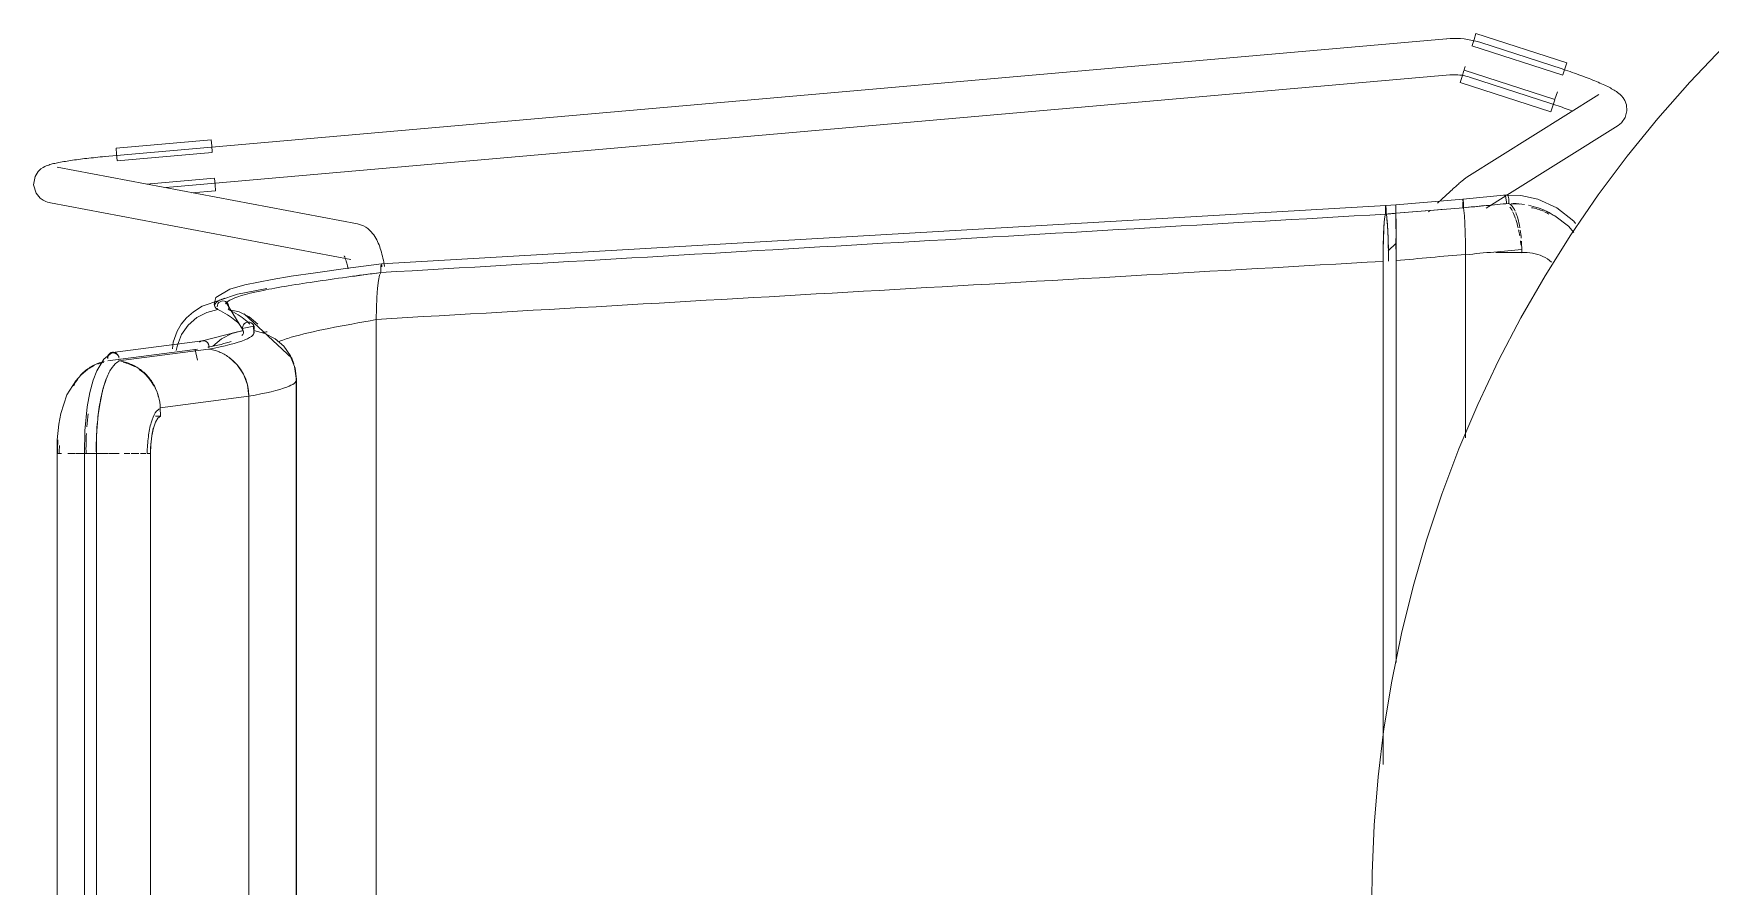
# Model space of a CAD drawing. Header units: millimetres. Extents: x 155927 to 317870, y -36033 to 97293.
# Drawn here: x 179657 to 180211, y 12310 to 12592 of the extents above; entities that cross this region are included whole.
import ezdxf

# ---------------------------------------------------------------- set-up
doc = ezdxf.new("R2010")
doc.units = ezdxf.units.MM
doc.header["$MEASUREMENT"] = 0
doc.layers.add('I-FURN', color=8, linetype='CONTINUOUS', lineweight=9)

msp = doc.modelspace()

# ---------------------------------------------------------------- linework, layer by layer
at = {"layer": 'I-FURN'}
for p, q in [((180133.13, 12590.31), (180133.76, 12592.26)), ((180133.76, 12592.26), (180163.76, 12582.57)), ((180124.07, 12590.54), (179680.75, 12551.6)), ((180124.12, 12590.55), (180124.07, 12590.55)), ((180125.26, 12590.63), (180124.12, 12590.55)), ((180126.4, 12590.66), (180125.26, 12590.63)), ((180127.54, 12590.64), (180126.4, 12590.66)), ((180128.68, 12590.58), (180127.54, 12590.64)), ((180129.82, 12590.47), (180128.68, 12590.58)), ((180130.95, 12590.32), (180129.82, 12590.47)), ((180132.08, 12590.12), (180130.95, 12590.32)), ((180133.19, 12589.88), (180132.08, 12590.12)), ((180132.45, 12588.22), (180162.46, 12578.53)), ((180132.49, 12588.34), (180133.13, 12590.31)), ((180134.3, 12589.59), (180133.19, 12589.88)), ((180135.39, 12589.26), (180134.3, 12589.59)), ((180162.21, 12580.55), (180135.39, 12589.26)), ((180215.44, 12587.76), (180204.4, 12576.18)), ((180129.17, 12578.06), (180129.81, 12580.03)), ((180159.85, 12570.46), (180129.85, 12580.15)), ((180129.88, 12580.25), (180130.25, 12581.41)), ((180162.66, 12580.4), (180162.21, 12580.55)), ((180163.13, 12580.62), (180162.5, 12578.65)), ((180163.4, 12580.15), (180162.66, 12580.4)), ((180163.76, 12582.57), (180163.13, 12580.62)), ((180164.14, 12579.91), (180163.4, 12580.15)), ((179700.77, 12541.31), (180125.12, 12578.59)), ((180125.12, 12578.59), (180125.78, 12578.64)), ((180125.78, 12578.64), (180126.45, 12578.66)), ((180126.45, 12578.66), (180127.11, 12578.65)), ((180127.11, 12578.65), (180127.77, 12578.61)), ((180127.77, 12578.61), (180128.43, 12578.55)), ((180128.43, 12578.55), (180129.09, 12578.47)), ((180128.54, 12576.11), (180129.17, 12578.06)), ((180128.54, 12576.11), (180158.55, 12566.42)), ((180129.09, 12578.47), (180129.74, 12578.35)), ((180129.74, 12578.35), (180130.38, 12578.21)), ((180130.38, 12578.21), (180131.03, 12578.05)), ((180131.03, 12578.05), (180131.66, 12577.86)), ((180131.66, 12577.86), (180131.68, 12577.85)), ((180131.68, 12577.85), (180158.5, 12569.14)), ((180164.87, 12579.66), (180164.14, 12579.91)), ((180165.6, 12579.41), (180164.87, 12579.66)), ((180166.32, 12579.16), (180165.6, 12579.41)), ((180167.04, 12578.9), (180166.32, 12579.16)), ((180167.75, 12578.65), (180167.04, 12578.9)), ((180168.44, 12578.39), (180167.75, 12578.65)), ((180169.13, 12578.14), (180168.44, 12578.39)), ((180169.81, 12577.88), (180169.13, 12578.14)), ((180170.48, 12577.63), (180169.81, 12577.88)), ((180171.13, 12577.38), (180170.48, 12577.63)), ((180171.77, 12577.12), (180171.13, 12577.38)), ((180172.4, 12576.87), (180171.77, 12577.12)), ((180173.01, 12576.62), (180172.4, 12576.87)), ((180173.6, 12576.38), (180173.01, 12576.62)), ((180174.18, 12576.13), (180173.6, 12576.38)), ((180174.74, 12575.89), (180174.18, 12576.13)), ((180175.29, 12575.65), (180174.74, 12575.89)), ((180175.81, 12575.41), (180175.29, 12575.65)), ((180176.32, 12575.18), (180175.81, 12575.41)), ((180176.82, 12574.94), (180176.32, 12575.18)), ((180177.29, 12574.71), (180176.82, 12574.94)), ((180177.75, 12574.48), (180177.29, 12574.71)), ((180178.19, 12574.26), (180177.75, 12574.48)), ((180204.4, 12576.18), (180193.83, 12564.17)), ((180174.36, 12572.06), (180130.78, 12544.75)), ((180158.83, 12569.03), (180158.5, 12569.14)), ((180159.52, 12568.8), (180158.83, 12569.03)), ((180159.81, 12570.34), (180159.18, 12568.37)), ((180159.88, 12570.56), (180160.68, 12573.04)), ((180178.61, 12574.03), (180178.19, 12574.26)), ((180179.02, 12573.8), (180178.61, 12574.03)), ((180179.42, 12573.56), (180179.02, 12573.8)), ((180179.81, 12573.32), (180179.42, 12573.56)), ((180180.2, 12573.06), (180179.81, 12573.32)), ((180180.59, 12572.78), (180180.2, 12573.06)), ((180180.99, 12572.47), (180180.59, 12572.78)), ((180181.42, 12572.1), (180180.99, 12572.47)), ((180181.88, 12571.64), (180181.42, 12572.1)), ((180182.4, 12571.01), (180181.88, 12571.64)), ((180182.97, 12570.1), (180182.4, 12571.01)), ((180183.49, 12568.72), (180182.97, 12570.1)), ((180159.18, 12568.37), (180158.55, 12566.42)), ((180160.21, 12568.57), (180159.52, 12568.8)), ((180160.89, 12568.34), (180160.21, 12568.57)), ((180161.57, 12568.1), (180160.89, 12568.34)), ((180162.25, 12567.87), (180161.57, 12568.1)), ((180162.91, 12567.63), (180162.25, 12567.87)), ((180163.57, 12567.4), (180162.91, 12567.63)), ((180164.22, 12567.16), (180163.57, 12567.4)), ((180164.85, 12566.93), (180164.22, 12567.16)), ((180165.48, 12566.69), (180164.85, 12566.93)), ((180181.85, 12562.78), (180183.08, 12564.51)), ((180183.08, 12564.51), (180183.67, 12566.74)), ((180183.67, 12566.74), (180183.49, 12568.72)), ((180193.83, 12564.17), (180183.75, 12551.75)), ((180143.97, 12538.86), (180180.73, 12561.89)), ((180181.85, 12562.78), (180180.73, 12561.89)), ((179684.36, 12554.41), (179715.77, 12557.17)), ((179684.54, 12552.37), (179684.36, 12554.41)), ((179684.72, 12550.3), (179684.54, 12552.37)), ((179684.73, 12550.18), (179716.14, 12552.94)), ((179715.77, 12557.17), (179715.95, 12555.13)), ((179715.95, 12555.13), (179716.13, 12553.06)), ((179658.6, 12546.63), (179659.51, 12547.49)), ((179659.51, 12547.49), (179660.21, 12547.96)), ((179660.21, 12547.96), (179660.77, 12548.27)), ((179660.77, 12548.27), (179661.25, 12548.48)), ((179661.25, 12548.48), (179661.68, 12548.65)), ((179661.68, 12548.65), (179662.08, 12548.79)), ((179662.08, 12548.79), (179662.48, 12548.92)), ((179662.48, 12548.92), (179662.87, 12549.03)), ((179662.87, 12549.03), (179663.27, 12549.14)), ((179663.27, 12549.14), (179663.69, 12549.25)), ((179663.69, 12549.25), (179664.11, 12549.35)), ((179664.11, 12549.35), (179664.56, 12549.44)), ((179664.56, 12549.44), (179665.02, 12549.54)), ((179764.19, 12529.3), (179664.9, 12548.12)), ((179665.02, 12549.54), (179665.49, 12549.64)), ((179665.49, 12549.64), (179665.99, 12549.73)), ((179665.99, 12549.73), (179666.5, 12549.83)), ((179666.5, 12549.83), (179667.04, 12549.92)), ((179667.04, 12549.92), (179667.59, 12550.01)), ((179667.59, 12550.01), (179668.16, 12550.1)), ((179668.16, 12550.1), (179668.74, 12550.2)), ((179668.74, 12550.2), (179669.35, 12550.29)), ((179669.35, 12550.29), (179669.97, 12550.38)), ((179669.97, 12550.38), (179670.6, 12550.47)), ((179670.6, 12550.47), (179671.25, 12550.56)), ((179671.25, 12550.56), (179671.91, 12550.64)), ((179671.91, 12550.64), (179672.59, 12550.73)), ((179672.59, 12550.73), (179673.28, 12550.82)), ((179673.28, 12550.82), (179673.97, 12550.9)), ((179673.97, 12550.9), (179674.68, 12550.98)), ((179674.68, 12550.98), (179675.4, 12551.07)), ((179675.4, 12551.07), (179676.13, 12551.15)), ((179676.13, 12551.15), (179676.86, 12551.22)), ((179676.86, 12551.22), (179677.6, 12551.3)), ((179677.6, 12551.3), (179678.34, 12551.37)), ((179678.34, 12551.37), (179679.09, 12551.45)), ((179679.09, 12551.45), (179679.84, 12551.52)), ((179679.84, 12551.52), (179680.59, 12551.58)), ((179680.59, 12551.58), (179680.75, 12551.6)), ((180183.75, 12551.75), (180174.18, 12538.93)), ((179657.08, 12542.22), (179657.56, 12544.98)), ((179657.91, 12539.47), (179657.08, 12542.22)), ((179657.56, 12544.98), (179658.6, 12546.63)), ((179716.88, 12544.49), (179694.4, 12542.52)), ((179716.89, 12544.37), (179717.08, 12542.3)), ((179717.08, 12542.3), (179717.26, 12540.26)), ((180126.64, 12541.31), (180126.27, 12540.98)), ((180126.99, 12541.63), (180126.64, 12541.31)), ((180127.33, 12541.93), (180126.99, 12541.63)), ((180127.65, 12542.22), (180127.33, 12541.93)), ((180127.96, 12542.49), (180127.65, 12542.22)), ((180128.25, 12542.75), (180127.96, 12542.49)), ((180128.53, 12542.99), (180128.25, 12542.75)), ((180128.8, 12543.22), (180128.53, 12542.99)), ((180129.05, 12543.44), (180128.8, 12543.22)), ((180129.29, 12543.64), (180129.05, 12543.44)), ((180129.52, 12543.83), (180129.29, 12543.64)), ((180129.74, 12544.01), (180129.52, 12543.83)), ((180129.97, 12544.18), (180129.74, 12544.01)), ((180130.2, 12544.35), (180129.97, 12544.18)), ((180130.45, 12544.54), (180130.2, 12544.35)), ((180130.78, 12544.75), (180130.45, 12544.54)), ((179657.91, 12539.47), (179659.23, 12537.89)), ((179659.23, 12537.89), (179660.31, 12537.14)), ((179660.31, 12537.14), (179661.12, 12536.77)), ((179661.12, 12536.77), (179661.74, 12536.55)), ((179661.74, 12536.55), (179662.25, 12536.42)), ((179662.25, 12536.42), (179662.67, 12536.33)), ((179662.67, 12536.33), (179761.96, 12517.51)), ((179709.36, 12539.57), (179717.26, 12540.26)), ((180107.31, 12535.67), (180103.95, 12535.41)), ((180107.31, 12535.68), (180129.51, 12537.5)), ((180107.31, 12535.61), (180107.31, 12535.68)), ((180107.31, 12535.68), (180107.31, 12535.61)), ((180107.31, 12535.6), (180107.31, 12535.67)), ((180107.31, 12535.67), (180107.31, 12535.61)), ((180121.52, 12536.59), (180121.04, 12536.13)), ((180122, 12537.03), (180121.52, 12536.59)), ((180122.47, 12537.47), (180122, 12537.03)), ((180122.93, 12537.91), (180122.47, 12537.47)), ((180123.39, 12538.33), (180122.93, 12537.91)), ((180123.83, 12538.74), (180123.39, 12538.33)), ((180124.27, 12539.15), (180123.83, 12538.74)), ((180124.69, 12539.54), (180124.27, 12539.15)), ((180125.1, 12539.92), (180124.69, 12539.54)), ((180125.51, 12540.29), (180125.1, 12539.92)), ((180125.9, 12540.64), (180125.51, 12540.29)), ((180126.27, 12540.98), (180125.9, 12540.64)), ((180129.42, 12536.58), (180129.41, 12536.13)), ((180129.41, 12536.12), (180129.42, 12536.58)), ((180129.41, 12536.13), (180129.41, 12535.64)), ((180129.41, 12535.63), (180129.41, 12536.12)), ((180129.46, 12537.25), (180129.44, 12536.96)), ((180129.44, 12536.96), (180129.46, 12537.25)), ((180129.48, 12537.44), (180129.46, 12537.25)), ((180129.46, 12537.25), (180129.48, 12537.44)), ((180129.51, 12537.5), (180129.48, 12537.44)), ((180129.48, 12537.44), (180129.51, 12537.5)), ((180129.51, 12537.5), (180144, 12538.93)), ((180129.51, 12537.5), (180129.54, 12537.43)), ((180129.54, 12537.44), (180129.51, 12537.5)), ((180129.56, 12537.25), (180129.54, 12537.44)), ((180129.58, 12536.95), (180129.56, 12537.25)), ((180129.56, 12537.24), (180129.58, 12536.95)), ((180129.6, 12536.57), (180129.58, 12536.95)), ((180129.58, 12536.95), (180129.6, 12536.56)), ((180129.61, 12536.11), (180129.6, 12536.57)), ((180129.6, 12536.56), (180129.61, 12536.11)), ((180129.61, 12535.62), (180129.61, 12536.11)), ((180129.61, 12536.11), (180129.61, 12535.62)), ((180137.15, 12534.58), (180143.59, 12538.62)), ((180148.57, 12538.72), (180143.11, 12538.8)), ((180154.22, 12537.5), (180148.57, 12538.72)), ((180160.53, 12534.6), (180154.22, 12537.5)), ((180174.18, 12538.93), (180165.12, 12525.74)), ((179772.04, 12516.11), (180103.95, 12535.4)), ((180103.64, 12531.68), (180103.45, 12529.93)), ((180103.85, 12532.57), (180103.64, 12531.68)), ((180103.86, 12534.47), (180103.84, 12534.02)), ((180103.84, 12534.02), (180103.84, 12533.53)), ((180103.84, 12533.53), (180103.84, 12533.04)), ((180103.84, 12533.04), (180103.85, 12532.57)), ((180103.87, 12534.85), (180103.86, 12534.47)), ((180103.9, 12535.15), (180103.87, 12534.85)), ((180103.92, 12535.33), (180103.9, 12535.15)), ((180103.95, 12535.4), (180103.92, 12535.33)), ((180103.98, 12535.33), (180103.95, 12535.4)), ((180104, 12535.14), (180103.98, 12535.33)), ((180104.03, 12534.85), (180104, 12535.14)), ((180104.04, 12534.47), (180104.03, 12534.85)), ((180104.06, 12534.01), (180104.04, 12534.47)), ((180104.05, 12532.56), (180104.06, 12533.03)), ((180104.26, 12531.66), (180104.05, 12532.56)), ((180104.06, 12533.52), (180104.06, 12534.01)), ((180104.06, 12533.03), (180104.06, 12533.52)), ((180104.45, 12529.91), (180104.26, 12531.66)), ((180107.26, 12527.68), (180107.27, 12530.18)), ((180107.27, 12530.18), (180107.26, 12527.69)), ((180107.29, 12531.94), (180107.27, 12530.18)), ((180107.27, 12530.18), (180107.29, 12531.93)), ((180107.31, 12535.61), (180107.3, 12535.42)), ((180107.3, 12535.42), (180107.31, 12535.6)), ((180107.3, 12535.12), (180107.3, 12535.42)), ((180107.3, 12535.42), (180107.3, 12535.12)), ((180107.3, 12534.74), (180107.3, 12535.12)), ((180107.3, 12535.12), (180107.3, 12534.74)), ((180107.3, 12534.29), (180107.3, 12534.74)), ((180107.3, 12534.74), (180107.3, 12534.29)), ((180107.3, 12533.8), (180107.3, 12534.29)), ((180107.3, 12534.29), (180107.3, 12533.8)), ((180107.3, 12533.3), (180107.3, 12533.8)), ((180107.3, 12533.8), (180107.3, 12533.3)), ((180107.3, 12532.83), (180107.3, 12533.3)), ((180107.3, 12533.3), (180107.3, 12532.83)), ((180107.31, 12535.61), (180107.31, 12535.42)), ((180107.31, 12535.42), (180107.31, 12535.61)), ((180107.31, 12535.42), (180107.31, 12535.13)), ((180107.31, 12535.13), (180107.31, 12535.42)), ((180107.31, 12535.13), (180107.32, 12534.74)), ((180107.32, 12534.75), (180107.31, 12535.13)), ((180107.32, 12534.3), (180107.32, 12534.75)), ((180107.32, 12534.74), (180107.32, 12534.29)), ((180107.32, 12533.81), (180107.32, 12534.3)), ((180107.32, 12534.29), (180107.32, 12533.8)), ((180107.32, 12533.31), (180107.32, 12533.81)), ((180107.32, 12533.8), (180107.32, 12533.31)), ((180107.32, 12533.31), (180107.32, 12532.84)), ((180107.32, 12532.84), (180107.32, 12533.31)), ((180107.32, 12532.84), (180107.33, 12531.95)), ((180107.33, 12531.95), (180107.32, 12532.84)), ((180107.33, 12531.95), (180107.34, 12530.2)), ((180107.34, 12530.2), (180107.33, 12531.95)), ((180107.34, 12530.2), (180107.36, 12527.7)), ((180107.36, 12527.7), (180107.34, 12530.2)), ((180118.55, 12533.77), (180118.05, 12533.29)), ((180129.41, 12535.64), (180129.41, 12535.14)), ((180129.41, 12535.14), (180129.41, 12535.63)), ((180129.41, 12535.14), (180129.42, 12534.67)), ((180129.42, 12534.66), (180129.41, 12535.14)), ((180129.6, 12534.65), (180129.61, 12535.12)), ((180129.61, 12535.12), (180129.6, 12534.65)), ((180129.6, 12534.65), (180129.79, 12533.77)), ((180129.8, 12533.76), (180129.6, 12534.65)), ((180129.61, 12535.12), (180129.61, 12535.62)), ((180129.61, 12535.62), (180129.61, 12535.12)), ((180129.8, 12533.76), (180129.97, 12532.05)), ((180129.97, 12532.03), (180129.8, 12533.76)), ((180130.13, 12529.55), (180129.97, 12532.03)), ((180129.97, 12532.03), (180130.12, 12529.59)), ((180159.82, 12532.03), (180156.13, 12533.94)), ((180164.4, 12528.53), (180159.82, 12532.03)), ((180166.06, 12530.26), (180160.53, 12534.6)), ((180166.7, 12529.47), (180166.06, 12530.26)), ((179764.19, 12529.3), (179765.18, 12529.05)), ((179765.18, 12529.05), (179766.08, 12528.68)), ((179766.08, 12528.68), (179766.87, 12528.24)), ((179766.87, 12528.24), (179767.55, 12527.76)), ((179767.55, 12527.76), (179768.15, 12527.25)), ((179768.15, 12527.25), (179768.67, 12526.73)), ((179768.67, 12526.73), (179769.12, 12526.2)), ((179769.12, 12526.2), (179769.52, 12525.67)), ((179769.52, 12525.67), (179769.88, 12525.13)), ((179769.88, 12525.13), (179770.21, 12524.59)), ((179770.21, 12524.59), (179770.5, 12524.06)), ((180103.28, 12527.43), (180103.16, 12524.3)), ((180103.45, 12529.93), (180103.28, 12527.43)), ((180104.61, 12527.41), (180104.45, 12529.91)), ((180104.74, 12524.29), (180104.61, 12527.41)), ((180107.36, 12527.7), (180107.36, 12524.57)), ((180107.36, 12524.57), (180107.36, 12527.7)), ((180107.37, 12521), (180107.36, 12524.57)), ((180130.12, 12529.59), (180130.24, 12526.52)), ((180130.24, 12526.45), (180130.13, 12529.55)), ((180130.24, 12526.45), (180130.31, 12523.01)), ((180130.31, 12523.01), (180130.24, 12526.45)), ((180165.12, 12525.74), (180156.6, 12512.2)), ((180166.13, 12526.45), (180164.4, 12528.53)), ((179770.5, 12524.06), (179770.77, 12523.5)), ((179770.77, 12523.5), (179771.02, 12522.94)), ((179771.02, 12522.94), (179771.26, 12522.37)), ((179771.26, 12522.37), (179771.48, 12521.79)), ((179771.48, 12521.79), (179771.68, 12521.2)), ((179771.68, 12521.2), (179771.88, 12520.6)), ((179771.88, 12520.6), (179772.06, 12519.98)), ((179772.06, 12519.98), (179772.23, 12519.35)), ((179772.23, 12519.35), (179772.39, 12518.71)), ((180103.08, 12520.73), (180103.06, 12516.95)), ((180103.16, 12524.3), (180103.08, 12520.73)), ((180107.37, 12523.01), (180104.7, 12520.44)), ((180104.82, 12520.74), (180104.74, 12524.29)), ((180104.84, 12517.06), (180104.82, 12520.74)), ((180107.25, 12521), (180107.25, 12524.56)), ((180107.25, 12524.56), (180107.25, 12521)), ((180107.36, 12524.56), (180107.37, 12521)), ((180107.37, 12521), (180107.37, 12517.21)), ((180107.37, 12517.21), (180107.37, 12521)), ((180130.34, 12519.15), (180130.31, 12522.92)), ((180130.31, 12522.92), (180130.34, 12519.27)), ((180130.34, 12458.6), (180130.34, 12519.15)), ((180130.34, 12519.15), (180130.34, 12458.6)), ((180150.13, 12519.86), (180140.38, 12519.86)), ((180148.89, 12520.85), (180148.89, 12519.81)), ((179760.18, 12514.56), (179750.25, 12513.2)), ((179759.73, 12518.73), (179759.75, 12518.71)), ((179759.75, 12518.71), (179759.79, 12518.64)), ((179759.79, 12518.64), (179759.84, 12518.55)), ((179759.84, 12518.55), (179759.91, 12518.4)), ((179759.91, 12518.4), (179760, 12518.2)), ((179760, 12518.2), (179760.09, 12517.97)), ((179760.09, 12517.97), (179760.19, 12517.7)), ((179772.04, 12516.11), (179760.18, 12514.56)), ((179760.19, 12517.7), (179760.3, 12517.4)), ((179760.3, 12517.4), (179760.41, 12517.06)), ((179760.41, 12517.06), (179760.52, 12516.7)), ((179760.52, 12516.7), (179760.62, 12516.3)), ((179760.62, 12516.3), (179760.73, 12515.88)), ((179760.73, 12515.88), (179760.83, 12515.43)), ((179760.83, 12515.43), (179760.93, 12514.96)), ((179760.93, 12514.96), (179761.03, 12514.47)), ((179771.84, 12514.71), (179771.83, 12514.21)), ((179771.83, 12514.22), (179771.84, 12514.71)), ((179771.83, 12513.72), (179771.83, 12514.22)), ((179771.83, 12514.21), (179771.83, 12513.72)), ((179771.83, 12513.72), (179771.85, 12513.25)), ((179771.85, 12513.25), (179771.83, 12513.72)), ((179771.86, 12515.16), (179771.84, 12514.71)), ((179771.84, 12514.71), (179771.86, 12515.16)), ((179771.89, 12515.55), (179771.86, 12515.16)), ((179771.86, 12515.16), (179771.89, 12515.55)), ((179771.89, 12515.55), (179771.94, 12515.85)), ((179771.94, 12515.84), (179771.89, 12515.55)), ((179772.09, 12516.05), (179772.04, 12516.11)), ((179772.04, 12516.11), (179772.09, 12516.05)), ((179772.14, 12515.87), (179772.19, 12515.58)), ((179772.19, 12515.57), (179772.14, 12515.86)), ((179772.19, 12515.58), (179772.22, 12515.2)), ((179772.22, 12515.19), (179772.19, 12515.57)), ((179772.39, 12518.71), (179772.55, 12518.05)), ((179772.55, 12518.05), (179772.69, 12517.38)), ((179772.69, 12517.38), (179772.82, 12516.7)), ((179772.82, 12516.7), (179772.95, 12516.01)), ((179772.95, 12516.01), (179773.06, 12515.3)), ((180103.06, 12516.95), (180103.06, 12350.68)), ((180103.06, 12350.68), (180103.06, 12516.95)), ((180107.37, 12517.21), (180107.37, 12384.38)), ((180107.37, 12384.38), (180107.37, 12517.21)), ((179726.9, 12509.18), (179721.9, 12507.78)), ((179734.13, 12508), (179724.46, 12506.1)), ((179735.92, 12510.98), (179726.9, 12509.18)), ((179742.24, 12512.02), (179735.92, 12510.98)), ((179750.25, 12513.2), (179742.24, 12512.02)), ((179770.77, 12508.1), (179770.53, 12505)), ((179770.54, 12505.05), (179770.77, 12508.1)), ((179771.08, 12510.6), (179770.77, 12508.1)), ((179770.78, 12508.13), (179771.09, 12510.6)), ((179771.45, 12512.34), (179771.08, 12510.6)), ((179771.09, 12510.61), (179771.45, 12512.34)), ((179771.45, 12512.34), (179771.85, 12513.25)), ((179771.85, 12513.25), (179771.45, 12512.34)), ((180156.6, 12512.2), (180148.63, 12498.32)), ((179724.46, 12506.1), (179712.75, 12502.11)), ((179717.27, 12505.01), (179716.74, 12502.82)), ((179716.74, 12502.82), (179717.03, 12501.91)), ((179721.9, 12507.78), (179717.27, 12505.01)), ((179717.75, 12501.97), (179717.82, 12502.46)), ((179717.82, 12502.46), (179717.75, 12501.97)), ((179718.02, 12502.92), (179717.82, 12502.46)), ((179717.82, 12502.46), (179718.02, 12502.91)), ((179718.32, 12503.31), (179718.02, 12502.92)), ((179718.02, 12502.91), (179718.33, 12503.3)), ((179718.72, 12503.61), (179718.32, 12503.31)), ((179718.33, 12503.3), (179718.72, 12503.6)), ((179718.72, 12503.6), (179719.17, 12503.8)), ((179719.17, 12503.8), (179718.72, 12503.61)), ((179719.17, 12503.8), (179719.66, 12503.87)), ((179719.66, 12503.87), (179719.17, 12503.8)), ((179719.66, 12503.87), (179720.14, 12503.81)), ((179720.14, 12503.82), (179719.66, 12503.87)), ((179720.6, 12503.63), (179720.14, 12503.82)), ((179720.14, 12503.81), (179720.6, 12503.63)), ((179720.51, 12503.68), (179726.22, 12494.29)), ((179720.6, 12503.63), (179721, 12503.34)), ((179721.01, 12503.34), (179720.6, 12503.63)), ((179721, 12503.34), (179721.32, 12502.96)), ((179721.32, 12502.97), (179721.01, 12503.34)), ((179721.53, 12502.52), (179721.32, 12502.97)), ((179721.32, 12502.96), (179721.53, 12502.51)), ((179721.62, 12502.02), (179721.53, 12502.52)), ((179721.53, 12502.51), (179721.62, 12502.02)), ((179770.38, 12501.53), (179770.53, 12505)), ((179770.53, 12505), (179770.38, 12501.46)), ((179707.68, 12498.3), (179705.9, 12496.14)), ((179709.92, 12500.3), (179707.68, 12498.3)), ((179711, 12498.35), (179708.18, 12495.87)), ((179712.75, 12502.11), (179709.92, 12500.3)), ((179714.32, 12500.09), (179711, 12498.35)), ((179717.95, 12501), (179714.32, 12500.09)), ((179717.96, 12501), (179717.79, 12501.47)), ((179717.79, 12501.47), (179717.95, 12501)), ((179721.59, 12501.52), (179721.44, 12501.05)), ((179721.44, 12501.05), (179721.59, 12501.52)), ((179721.44, 12501.05), (179725.05, 12500.26)), ((179725.06, 12500.27), (179721.44, 12501.05)), ((179721.62, 12502.02), (179721.59, 12501.52)), ((179721.59, 12501.52), (179721.62, 12502.02)), ((179725.05, 12500.26), (179728.38, 12498.61)), ((179728.38, 12498.63), (179725.06, 12500.27)), ((179726.71, 12499.56), (179742.4, 12484.96)), ((179727.59, 12496.81), (179728.08, 12496.88)), ((179728.08, 12496.88), (179727.59, 12496.82)), ((179728.08, 12496.88), (179728.57, 12496.81)), ((179728.57, 12496.82), (179728.08, 12496.88)), ((179731.21, 12496.22), (179728.38, 12498.63)), ((179728.38, 12498.61), (179731.22, 12496.22)), ((179770.32, 12497.77), (179770.38, 12501.47)), ((179770.38, 12501.46), (179770.32, 12497.7)), ((179770.32, 12497.7), (179770.32, 12114.3)), ((179770.32, 12114.3), (179770.32, 12497.7)), ((180148.63, 12498.32), (180141.22, 12484.15)), ((179704.56, 12493.87), (179703.27, 12490.27)), ((179705.9, 12496.14), (179704.56, 12493.87)), ((179706, 12492.79), (179704.6, 12489.28)), ((179708.18, 12495.87), (179706, 12492.79)), ((179712.86, 12490.71), (179724.48, 12493.68)), ((179719.21, 12491.39), (179716.34, 12488.89)), ((179722.61, 12493.15), (179719.21, 12491.39)), ((179726.32, 12494.04), (179722.61, 12493.15)), ((179724.48, 12493.68), (179726.34, 12494.01)), ((179729.93, 12495.55), (179726.04, 12494.72)), ((179726.21, 12495.5), (179726.12, 12495.01)), ((179726.12, 12495.01), (179726.16, 12494.51)), ((179726.13, 12495), (179726.21, 12495.5)), ((179726.16, 12494.51), (179726.13, 12495)), ((179726.33, 12494.04), (179726.16, 12494.51)), ((179726.16, 12494.51), (179726.32, 12494.04)), ((179726.21, 12495.5), (179726.41, 12495.95)), ((179726.41, 12495.95), (179726.21, 12495.5)), ((179726.41, 12495.95), (179726.72, 12496.33)), ((179726.72, 12496.33), (179726.41, 12495.95)), ((179727.12, 12496.63), (179726.72, 12496.33)), ((179726.72, 12496.33), (179727.13, 12496.62)), ((179727.59, 12496.82), (179727.12, 12496.63)), ((179727.13, 12496.62), (179727.59, 12496.81)), ((179729.03, 12496.63), (179728.57, 12496.82)), ((179728.57, 12496.81), (179729.03, 12496.62)), ((179729.43, 12496.33), (179729.03, 12496.63)), ((179729.03, 12496.62), (179729.43, 12496.33)), ((179729.43, 12496.33), (179729.74, 12495.95)), ((179729.75, 12495.95), (179729.43, 12496.33)), ((179729.74, 12495.95), (179729.95, 12495.5)), ((179729.95, 12495.5), (179729.75, 12495.95)), ((179729.8, 12495.85), (179729.85, 12492.97)), ((179729.99, 12494.51), (179729.83, 12494.04)), ((179729.83, 12494.04), (179729.99, 12494.51)), ((179733.54, 12493.15), (179729.83, 12494.04)), ((179729.95, 12495.5), (179730.03, 12495)), ((179730.03, 12495.01), (179729.95, 12495.5)), ((179729.99, 12494.51), (179730.03, 12495.01)), ((179730.03, 12495), (179729.99, 12494.51)), ((179736.94, 12491.39), (179733.54, 12493.15)), ((179733.54, 12493.14), (179736.93, 12491.39)), ((179736.93, 12491.39), (179739.81, 12488.88)), ((179739.81, 12488.89), (179736.94, 12491.39)), ((179682.66, 12486.52), (179680.28, 12484.62)), ((179681.6, 12484.03), (179711.3, 12487.88)), ((179683.16, 12486.87), (179712.94, 12490.73)), ((179714.85, 12487.9), (179685.15, 12484.06)), ((179703.27, 12490.27), (179702.97, 12488)), ((179704.6, 12489.28), (179704.23, 12487.53)), ((179704.24, 12487.53), (179704.61, 12489.27)), ((179710.52, 12487.75), (179711.21, 12484.26)), ((179712.26, 12490.49), (179711.88, 12490.2)), ((179712.7, 12490.68), (179712.26, 12490.49)), ((179713.17, 12490.74), (179712.7, 12490.68)), ((179713.64, 12490.68), (179713.17, 12490.74)), ((179714.08, 12490.49), (179713.64, 12490.68)), ((179714.47, 12490.19), (179714.08, 12490.49)), ((179714.77, 12489.81), (179714.47, 12490.19)), ((179714.96, 12489.36), (179714.77, 12489.81)), ((179715.04, 12488.87), (179714.96, 12489.36)), ((179715, 12488.37), (179715.04, 12488.87)), ((179741.98, 12485.75), (179739.81, 12488.89)), ((179739.81, 12488.88), (179741.98, 12485.75)), ((179741.81, 12486.06), (179743.53, 12481.6)), ((179674.9, 12481.16), (179672.83, 12479.49)), ((179677.17, 12482.49), (179674.9, 12481.16)), ((179677.98, 12480.8), (179676.79, 12477.63)), ((179680.28, 12484.62), (179677.98, 12480.8)), ((179687.57, 12484.81), (179685.13, 12484.49)), ((179724.35, 12482.78), (179721.61, 12485.27)), ((179726.43, 12479.67), (179724.35, 12482.78)), ((179741.98, 12485.75), (179743.34, 12482.18)), ((179743.35, 12482.18), (179741.98, 12485.75)), ((179742.4, 12484.96), (179743.11, 12483.04)), ((179743.34, 12482.18), (179743.82, 12478.39)), ((179743.82, 12478.39), (179743.35, 12482.18)), ((179743.53, 12481.6), (179743.97, 12477.85)), ((180141.22, 12484.15), (180134.38, 12469.68)), ((179671, 12477.51), (179668.13, 12472.8)), ((179672.83, 12479.49), (179671, 12477.51)), ((179676.79, 12477.63), (179675.71, 12473.59)), ((179681.12, 12478.09), (179680.03, 12474.66)), ((179727.75, 12476.12), (179726.43, 12479.67)), ((179728.22, 12472.35), (179727.75, 12476.12)), ((179743.82, 12478.39), (179743.82, 12133.6)), ((179743.82, 12133.6), (179743.82, 12478.39)), ((179743.97, 12438.94), (179743.97, 12477.85)), ((179668.13, 12472.8), (179666.11, 12466.65)), ((179675.71, 12473.59), (179674.84, 12468.87)), ((179679.06, 12470.22), (179678.47, 12466.21)), ((179680.03, 12474.66), (179679.06, 12470.22)), ((179698.95, 12468.49), (179728.22, 12472.35)), ((179728.22, 12472.35), (179728.22, 12139.64)), ((179728.22, 12139.64), (179728.22, 12472.35)), ((180134.38, 12469.68), (180128.13, 12454.96)), ((179666.11, 12466.65), (179665.46, 12463.15)), ((179674.84, 12468.87), (179674.04, 12460.98)), ((179678.47, 12466.21), (179677.93, 12459.65)), ((179696.69, 12461.8), (179697.36, 12463.79)), ((179699.01, 12465.78), (179697.35, 12465.78)), ((179697.36, 12463.79), (179698.15, 12465.14)), ((179698.15, 12465.14), (179699.01, 12465.78)), ((179699.01, 12465.78), (179698.95, 12468.49)), ((179665.46, 12463.15), (179664.94, 12457.94)), ((179674.04, 12460.98), (179673.89, 12453.42)), ((179677.93, 12459.65), (179677.85, 12453.42)), ((179695.86, 12456.46), (179696.18, 12459.31)), ((179696.18, 12459.31), (179696.69, 12461.8)), ((179664.94, 12457.94), (179664.86, 12453.42)), ((179665.03, 12453.42), (179664.86, 12453.42)), ((179664.86, 12453.42), (179664.86, 12158.57)), ((179664.87, 12453.42), (179666.35, 12453.42)), ((179668.38, 12453.42), (179670.95, 12453.42)), ((179674.14, 12453.42), (179671.11, 12453.42)), ((179671.12, 12453.42), (179674.14, 12453.42)), ((179673.89, 12453.42), (179673.89, 12158.57)), ((179673.89, 12453.42), (179677.74, 12453.42)), ((179673.96, 12453.42), (179673.89, 12453.42)), ((179674.16, 12453.42), (179673.96, 12453.42)), ((179674.46, 12453.42), (179674.16, 12453.42)), ((179674.85, 12453.42), (179674.46, 12453.42)), ((179675.31, 12453.42), (179674.85, 12453.42)), ((179675.8, 12453.42), (179675.31, 12453.42)), ((179676.3, 12453.42), (179675.8, 12453.42)), ((179676.77, 12453.42), (179676.3, 12453.42)), ((179677.19, 12453.42), (179676.77, 12453.42)), ((179677.52, 12453.42), (179677.19, 12453.42)), ((179677.74, 12453.42), (179677.52, 12453.42)), ((179681.64, 12453.42), (179677.83, 12453.42)), ((179677.83, 12453.42), (179681.64, 12453.42)), ((179677.86, 12158.57), (179677.86, 12453.42)), ((179681.83, 12453.42), (179685.39, 12453.42)), ((179687.02, 12453.42), (179688.86, 12453.42)), ((179689.38, 12453.42), (179691.84, 12453.42)), ((179692.43, 12453.42), (179694.17, 12453.42)), ((179695.7, 12453.42), (179695.7, 12158.57)), ((179695.76, 12453.42), (179695.86, 12456.46)), ((179695.76, 12158.57), (179695.76, 12453.42)), ((180128.13, 12454.96), (180122.47, 12439.99)), ((179743.97, 12134.14), (179743.97, 12438.94)), ((180122.47, 12439.99), (180117.41, 12424.81)), ((180117.41, 12424.81), (180112.97, 12409.44)), ((180112.97, 12409.44), (180109.14, 12393.91)), ((180109.14, 12393.91), (180105.94, 12378.23)), ((180105.94, 12378.23), (180103.36, 12362.44)), ((180103.36, 12362.44), (180101.42, 12346.56)), ((180101.42, 12346.56), (180100.12, 12330.62)), ((180100.12, 12330.62), (180099.45, 12314.63)), ((180099.45, 12314.63), (180099.36, 12306))]:
    msp.add_line(p, q, dxfattribs=at)
for centre, major_axis, ratio, start_param, end_param in [((179713.17, 12488.78), (0, -1.96), 0.955139, 1.359855, 3.903556), ((179713.15, 12472.22), (0, -15.78), 0.955139, 2.787556, 3.029056), ((179713.15, 12472.22), (0, -15.78), 0.955139, 2.545839, 2.787386), ((179713.15, 12472.22), (0, -15.78), 0.955139, 1.579038, 2.545717), ((179669.13, 12453.42), (0, -12.4), 0.287441, 4.492176, 4.712389), ((179680.61, 12453.42), (15.75, 0), 0.000004, 0.290246, 0.472486)]:
    msp.add_ellipse(centre, major_axis=major_axis, ratio=ratio, start_param=start_param, end_param=end_param, dxfattribs=at)
for points in [[(180129.6, 12534.65), (180132.13, 12534.89), (180137.16, 12535.37), (180142.11, 12535.85), (180144.56, 12536.09)], [(180148.07, 12535.86), (180147.18, 12535.97), (180146.28, 12535.99), (180145.38, 12535.98)], [(180146.09, 12536.06), (180147.35, 12536.04), (180148.61, 12535.95), (180149.85, 12535.76)], [(180103.85, 12532.57), (180048.45, 12529.35), (179937.68, 12522.91), (179827.09, 12516.47), (179771.85, 12513.25)], [(180103.85, 12532.57), (180104.43, 12532.61), (180105.58, 12532.7), (180106.74, 12532.79), (180107.32, 12532.84)], [(180104.05, 12532.56), (180104.59, 12532.6), (180105.68, 12532.69), (180106.76, 12532.78), (180107.3, 12532.83)], [(180118.37, 12533.75), (180114.68, 12533.44), (180110.99, 12533.14), (180107.3, 12532.83)], [(180129.6, 12534.65), (180125.89, 12534.35), (180118.47, 12533.74), (180111.03, 12533.14), (180107.32, 12532.84)], [(180123.31, 12534.16), (180121.81, 12534.03), (180120.32, 12533.91), (180118.82, 12533.79)], [(180129.6, 12534.68), (180131.91, 12534.91), (180134.23, 12535.14), (180136.5, 12535.37)], [(180145.87, 12533.5), (180145.56, 12534.14), (180145.24, 12534.54), (180144.92, 12534.87)], [(180146.83, 12531.08), (180146.56, 12531.89), (180146.28, 12532.7), (180145.99, 12533.26)], [(180147.68, 12528.04), (180147.46, 12528.96), (180147.23, 12529.91), (180146.98, 12530.76)], [(180156.11, 12533.5), (180154.83, 12534.11), (180153.48, 12534.46), (180152.11, 12534.69)], [(180157.9, 12532.56), (180157.43, 12532.83), (180156.95, 12533.1), (180156.46, 12533.34)], [(180148.21, 12525.38), (180148.09, 12526.06), (180147.96, 12526.72), (180147.83, 12527.38)], [(180148.42, 12527.21), (180148.55, 12526.36), (180148.66, 12525.48), (180148.72, 12524.57)], [(180118.86, 12518.24), (180122.69, 12518.59), (180126.52, 12518.93), (180130.34, 12519.27)], [(180130.34, 12519.15), (180133.47, 12519.46), (180139.72, 12520.05), (180145.86, 12520.59), (180148.89, 12520.85)], [(180148.66, 12522.27), (180148.6, 12522.75), (180148.54, 12523.21), (180148.47, 12523.68)], [(180148.79, 12523.63), (180148.85, 12522.73), (180148.88, 12521.8), (180148.89, 12520.85)], [(180148.89, 12519.81), (180149.4, 12519.85), (180149.91, 12519.87), (180150.41, 12519.86)], [(179936.56, 12507.36), (179992.03, 12510.56), (180047.53, 12513.75), (180103.06, 12516.95)], [(180107.37, 12517.21), (180111.2, 12517.56), (180115.04, 12517.9), (180118.86, 12518.24)], [(179762.49, 12512.04), (179765.58, 12512.44), (179768.71, 12512.84), (179771.84, 12513.23)], [(179770.32, 12497.77), (179825.68, 12500.97), (179881.1, 12504.17), (179936.56, 12507.36)], [(179714.85, 12487.9), (179720.35, 12488.92), (179728.41, 12490.97), (179730.38, 12493.01), (179729.83, 12494.04)], [(179725.9, 12492.4), (179726.47, 12492.95), (179726.62, 12493.49), (179726.33, 12494.04)], [(179732.89, 12493.48), (179733.35, 12493.54), (179733.82, 12493.59), (179734.29, 12493.65)], [(179714.64, 12488.53), (179717.76, 12489.19), (179720.68, 12489.84), (179722.4, 12490.5)], [(179678.27, 12482.97), (179678.92, 12483.22), (179679.6, 12483.39), (179680.28, 12483.53)], [(179681.19, 12478.26), (179681.76, 12479.72), (179683.02, 12482.19), (179684.43, 12483.5), (179685.15, 12483.85)], [(179698.95, 12468.49), (179698.91, 12469.79), (179698.55, 12472.29), (179697.13, 12475.89), (179694.94, 12479.03), (179692.1, 12481.56), (179688.76, 12483.33), (179686.39, 12483.91), (179685.15, 12484.06)], [(179686.66, 12483.59), (179688.05, 12483.28), (179689.42, 12482.78), (179690.67, 12482.08)], [(179692.02, 12481.22), (179694.08, 12479.79), (179695.7, 12477.8), (179697, 12475.58)], [(179671.72, 12478.13), (179671.2, 12477.4), (179670.75, 12476.61), (179670.33, 12475.8)], [(179697.17, 12475.26), (179697.69, 12474.23), (179698.16, 12473.15), (179698.39, 12472.02)], [(179743.97, 12477.85), (179743.97, 12478.03), (179743.92, 12478.21), (179743.82, 12478.39)], [(179674.67, 12462.23), (179674.78, 12463.71), (179674.93, 12465.16), (179675.1, 12466.57)], [(179694.63, 12453.42), (179694.66, 12455.32), (179694.92, 12459.05), (179695.88, 12463.85), (179697.28, 12467.17), (179698.38, 12468.12), (179698.93, 12468.24)], [(179674.43, 12453.42), (179674.39, 12455.64), (179674.42, 12457.84), (179674.53, 12460.02)], [(179696.64, 12461.8), (179696.1, 12459.74), (179695.81, 12457.03), (179695.72, 12454.26)], [(179664.95, 12453.42), (179664.94, 12455), (179665.02, 12456.5), (179665.15, 12457.93)]]:
    msp.add_open_spline(points, degree=3, dxfattribs=at)
for points, knots in [([(180143.82, 12535.99), (180143.83, 12536.21), (180143.83, 12536.7), (180143.74, 12537.45), (180143.59, 12538.12), (180143.42, 12538.55), (180143.3, 12538.7), (180143.25, 12538.74)], [-1, -1, -1, -1, -0.90625, -0.8125, -0.71875, -0.625, -0.5625, -0.5625, -0.5625, -0.5625]), ([(180144.15, 12538.88), (180144.17, 12538.86), (180144.22, 12538.81), (180144.3, 12538.71), (180144.39, 12538.52), (180144.5, 12538.19), (180144.57, 12537.8), (180144.61, 12537.44), (180144.62, 12537.07), (180144.62, 12536.62), (180144.58, 12536.27), (180144.56, 12536.09)], [0.5555556, 0.5555556, 0.5555556, 0.5555556, 0.5833333, 0.6180556, 0.6527778, 0.7222222, 0.7916667, 0.8263889, 0.8611111, 0.9305556, 1, 1, 1, 1]), ([(180144.56, 12536.09), (180144.95, 12535.94), (180145.7, 12535.38), (180146.39, 12534.25), (180146.71, 12533.57)], [0, 0, 0, 0, 0.1666667, 0.3309695, 0.3309695, 0.3309695, 0.3309695]), ([(180103.06, 12516.95), (180103.06, 12518.22), (180103.07, 12520.77), (180103.15, 12524.37), (180103.28, 12527.54), (180103.5, 12530.9), (180103.71, 12532.29), (180103.85, 12532.57)], [-1, -1, -1, -1, -0.833333, -0.666667, -0.5, -0.333333, 0, 0, 0, 0]), ([(180103.85, 12532.57), (180103.84, 12532.79), (180103.84, 12533.28), (180103.84, 12533.91), (180103.85, 12534.38), (180103.87, 12534.79), (180103.9, 12535.24), (180103.93, 12535.4), (180103.95, 12535.41)], [-1, -1, -1, -1, -0.90625, -0.8125, -0.765625, -0.71875, -0.625, -0.501507, -0.501507, -0.501507, -0.501507]), ([(180103.95, 12535.41), (180103.97, 12535.4), (180104, 12535.26), (180104.03, 12534.87), (180104.05, 12534.48), (180104.06, 12534.02), (180104.06, 12533.53), (180104.06, 12533.03), (180104.05, 12532.71), (180104.05, 12532.56)], [-0.5, -0.5, -0.5, -0.5, -0.375, -0.3125, -0.25, -0.1875, -0.125, -0.0625, 0, 0, 0, 0]), ([(180104.05, 12532.56), (180104.19, 12532.27), (180104.4, 12530.88), (180104.62, 12527.53), (180104.75, 12524.37), (180104.82, 12520.81), (180104.84, 12518.3), (180104.84, 12517.06)], [-1, -1, -1, -1, -0.6666667, -0.5, -0.3333333, -0.1666667, -0.003964, -0.003964, -0.003964, -0.003964]), ([(180146.92, 12533.09), (180147.17, 12532.5), (180147.7, 12531), (180148.09, 12529.15), (180148.29, 12528.06)], [0.3680344, 0.3680344, 0.3680344, 0.3680344, 0.5, 0.6666667, 0.6666667, 0.6666667, 0.6666667]), ([(180151.13, 12535.51), (180153.25, 12535.07), (180156.33, 12534.06), (180159.09, 12532.42), (180159.96, 12531.84)], [0.1763318, 0.1763318, 0.1763318, 0.1763318, 0.3333333, 0.408557, 0.408557, 0.408557, 0.408557]), ([(180148.89, 12519.81), (180151.28, 12520.02), (180154.88, 12519.39), (180157.88, 12517.46), (180158.78, 12516.7)], [0, 0, 0, 0, 0.3333333, 0.5, 0.5, 0.5, 0.5]), ([(179720.56, 12502.88), (179720.75, 12503.28), (179722.35, 12504.71), (179730.65, 12507.15), (179749.09, 12510.2), (179764.3, 12512.23), (179771.85, 12513.25)], [0.1500589, 0.1500589, 0.1500589, 0.1500589, 0.25, 0.5, 0.75, 1, 1, 1, 1]), ([(179717.95, 12501), (179716.4, 12502.02), (179716.63, 12503.28), (179719.53, 12504.54), (179720.16, 12504.77)], [0, 0, 0, 0, 0.25, 0.3070827, 0.3070827, 0.3070827, 0.3070827]), ([(179726.04, 12494.72), (179725.57, 12495.65), (179723.78, 12497.74), (179720.36, 12499.84), (179717.96, 12501)], [0.0974617, 0.0974617, 0.0974617, 0.0974617, 0.5, 1, 1, 1, 1]), ([(179728.57, 12496.17), (179728.18, 12496.63), (179726.5, 12498.25), (179723.85, 12499.88), (179721.44, 12501.05)], [0.3036932, 0.3036932, 0.3036932, 0.3036932, 0.5, 1, 1, 1, 1]), ([(179738.05, 12490.4), (179739.2, 12490.88), (179743.44, 12492.34), (179754.15, 12494.78), (179764.93, 12496.72), (179770.32, 12497.7)], [0.375, 0.375, 0.375, 0.375, 0.5, 0.75, 1, 1, 1, 1]), ([(179685.32, 12484.91), (179685.32, 12485.05), (179685.29, 12485.28), (179685.21, 12485.57), (179685.1, 12485.83), (179684.9, 12486.15), (179684.6, 12486.47), (179684.23, 12486.7), (179683.87, 12486.84), (179683.56, 12486.89), (179683.28, 12486.89), (179683.02, 12486.86), (179682.77, 12486.78), (179682.53, 12486.67), (179682.23, 12486.48), (179681.92, 12486.15), (179681.7, 12485.76), (179681.6, 12485.4), (179681.57, 12485.14), (179681.55, 12484.98), (179681.55, 12484.91)], [0.1111111, 0.1111111, 0.1111111, 0.1111111, 0.1666667, 0.1944444, 0.2222222, 0.2777778, 0.3333333, 0.3888889, 0.4444444, 0.4791667, 0.5138889, 0.5486111, 0.5833333, 0.6180556, 0.6527778, 0.7222222, 0.7916667, 0.8263889, 0.8611111, 0.8888889, 0.8888889, 0.8888889, 0.8888889]), ([(179681.58, 12484.82), (179681.58, 12484.98), (179681.62, 12485.27), (179681.76, 12485.66), (179682.02, 12486.07), (179682.54, 12486.52), (179683.4, 12486.78), (179684.2, 12486.55), (179684.73, 12486.15), (179685.04, 12485.77), (179685.19, 12485.46), (179685.23, 12485.31)], [-0.875, -0.875, -0.875, -0.875, -0.8125, -0.765625, -0.71875, -0.625, -0.5, -0.375, -0.3125, -0.25, -0.1875, -0.1875, -0.1875, -0.1875]), ([(179680.4, 12483.82), (179679.66, 12483.66), (179677.79, 12483.1), (179674.95, 12481.56), (179673.12, 12479.88), (179672.35, 12478.93)], [0.0634811, 0.0634811, 0.0634811, 0.0634811, 0.1666667, 0.3333333, 0.5, 0.5, 0.5, 0.5]), ([(179677.83, 12453.42), (179677.78, 12455.77), (179677.85, 12460.42), (179678.49, 12467.27), (179679.58, 12473.38), (179680.59, 12476.59), (179681.12, 12478.08)], [0.0000052, 0.0000052, 0.0000052, 0.0000052, 0.1666667, 0.3333333, 0.5, 0.6602535, 0.6602535, 0.6602535, 0.6602535]), ([(179728.22, 12472.35), (179733.95, 12473.36), (179741.59, 12475.19), (179743.97, 12477.02), (179743.97, 12477.85)], [0, 0, 0, 0, 0.5, 0.9107153, 0.9107153, 0.9107153, 0.9107153])]:
    msp.add_open_spline(points, degree=3, knots=knots, dxfattribs=at)

doc.saveas('drawing.dxf')
